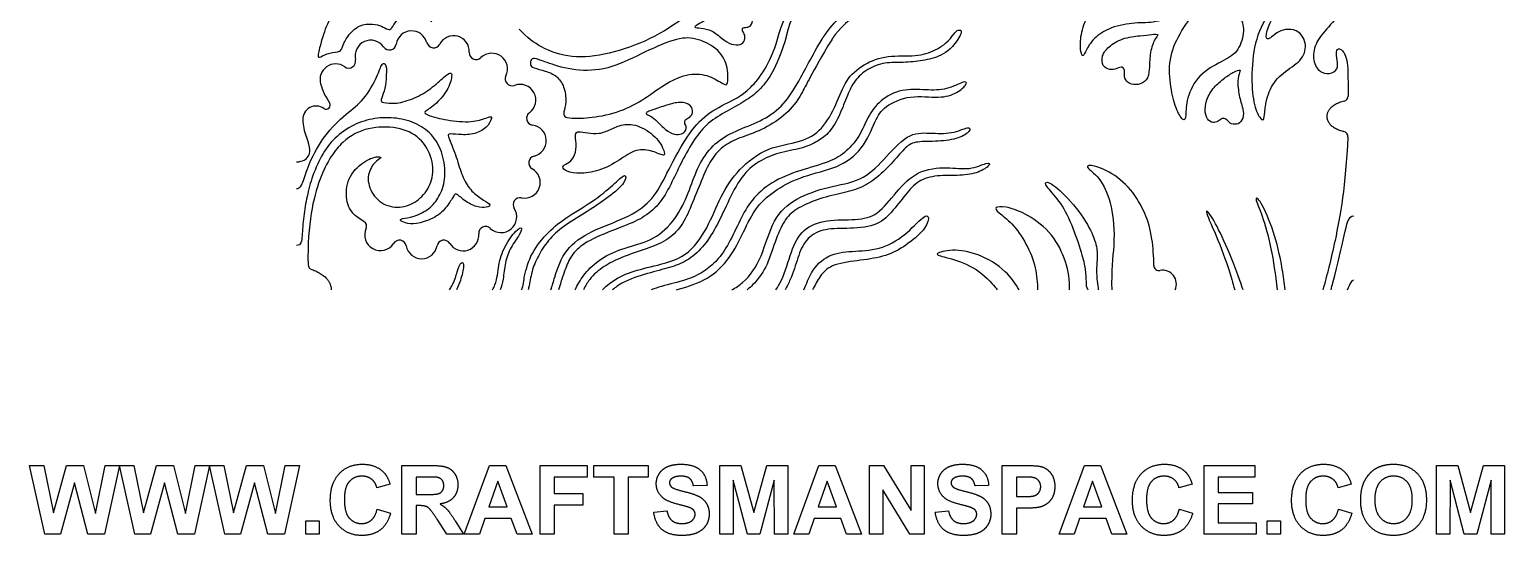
# Model space of a CAD drawing. Header units: millimetres. Extents: x 21 to 106, y -8 to 188.
# Drawn here: x 20.6 to 106, y -8.3 to 20.9 of the extents above; entities that cross this region are included whole.
import ezdxf

# ---------------------------------------------------------------- set-up
doc = ezdxf.new("R2010")
doc.units = ezdxf.units.MM
doc.header["$MEASUREMENT"] = 0
doc.layers.add('Layer 03', color=5, linetype='Continuous')

msp = doc.modelspace()

# ---------------------------------------------------------------- linework, layer by layer
at = {"layer": 'Layer 03'}
for p, q in [((21.536, -8.27), (20.647, -4.295)), ((20.647, -4.295), (21.483, -4.295)), ((21.483, -4.295), (22.042, -7.026)), ((22.042, -7.026), (22.794, -4.295)), ((22.794, -4.295), (23.772, -4.295)), ((23.772, -4.295), (24.461, -7.071)), ((24.461, -7.071), (25.02, -4.295)), ((25.857, -4.295), (24.982, -8.27)), ((25.02, -4.295), (25.857, -4.295)), ((26.746, -8.27), (25.857, -4.295)), ((25.857, -4.295), (26.693, -4.295)), ((26.693, -4.295), (27.252, -7.026)), ((27.252, -7.026), (28.004, -4.295)), ((28.004, -4.295), (28.982, -4.295)), ((28.982, -4.295), (29.671, -7.071)), ((29.671, -7.071), (30.23, -4.295)), ((31.066, -4.295), (30.192, -8.27)), ((30.23, -4.295), (31.066, -4.295)), ((31.956, -8.27), (31.066, -4.295)), ((31.066, -4.295), (31.902, -4.295)), ((31.902, -4.295), (32.461, -7.026)), ((32.461, -7.026), (33.214, -4.295)), ((33.214, -4.295), (34.191, -4.295)), ((34.191, -4.295), (34.881, -7.071)), ((34.881, -7.071), (35.439, -4.295)), ((36.276, -4.295), (35.402, -8.27)), ((35.439, -4.295), (36.276, -4.295)), ((42.202, -8.27), (42.202, -4.295)), ((42.202, -4.295), (43.883, -4.295)), ((43.637, -4.962), (43.017, -4.962)), ((43.017, -4.962), (43.017, -5.974)), ((45.807, -8.27), (47.27, -4.295)), ((47.27, -4.295), (48.206, -4.295)), ((48.206, -4.295), (49.733, -8.27)), ((50.202, -8.27), (50.202, -4.295)), ((50.202, -4.295), (52.918, -4.295)), ((52.918, -4.962), (51.017, -4.962)), ((51.017, -4.962), (51.017, -5.924)), ((52.918, -4.295), (52.918, -4.962)), ((53.313, -4.962), (53.313, -4.295)), ((53.313, -4.295), (56.449, -4.295)), ((54.474, -4.962), (53.313, -4.962)), ((54.474, -8.27), (54.474, -4.962)), ((56.449, -4.962), (55.289, -4.962)), ((55.289, -4.962), (55.289, -8.27)), ((56.449, -4.295), (56.449, -4.962)), ((60.597, -8.27), (60.597, -4.295)), ((60.597, -4.295), (61.813, -4.295)), ((61.813, -4.295), (62.56, -7.007)), ((62.56, -7.007), (63.316, -4.295)), ((63.316, -4.295), (64.523, -4.295)), ((64.523, -4.295), (64.523, -8.27)), ((64.869, -8.27), (66.332, -4.295)), ((66.332, -4.295), (67.267, -4.295)), ((67.267, -4.295), (68.795, -8.27)), ((69.264, -8.27), (69.264, -4.295)), ((69.264, -4.295), (70.064, -4.295)), ((70.064, -4.295), (71.659, -6.897)), ((71.659, -6.897), (71.659, -4.295)), ((71.659, -4.295), (72.424, -4.295)), ((72.424, -4.295), (72.424, -8.27)), ((76.943, -8.27), (76.943, -4.295)), ((76.943, -4.295), (78.228, -4.295)), ((77.758, -4.962), (77.758, -6.097)), ((78.143, -4.962), (77.758, -4.962)), ((80.227, -8.27), (81.69, -4.295)), ((81.69, -4.295), (82.625, -4.295)), ((82.625, -4.295), (84.153, -8.27)), ((88.622, -8.27), (88.622, -4.295)), ((88.622, -4.295), (91.56, -4.295)), ((91.56, -4.962), (89.437, -4.962)), ((89.437, -4.962), (89.437, -5.85)), ((91.56, -4.295), (91.56, -4.962)), ((102.079, -8.27), (102.079, -4.295)), ((102.079, -4.295), (103.295, -4.295)), ((103.295, -4.295), (104.042, -7.007)), ((104.042, -7.007), (104.798, -4.295)), ((104.798, -4.295), (106.005, -4.295)), ((106.005, -4.295), (106.005, -8.27)), ((23.252, -5.298), (22.432, -8.27)), ((24.015, -8.27), (23.252, -5.298)), ((28.461, -5.298), (27.642, -8.27)), ((29.225, -8.27), (28.461, -5.298)), ((33.671, -5.298), (32.852, -8.27)), ((34.435, -8.27), (33.671, -5.298)), ((41.511, -5.381), (40.745, -5.579)), ((43.017, -5.974), (43.605, -5.974)), ((47.745, -5.208), (47.229, -6.69)), ((48.285, -6.69), (47.745, -5.208)), ((51.017, -5.924), (52.671, -5.924)), ((52.671, -5.924), (52.671, -6.591)), ((59.857, -5.455), (59.066, -5.48)), ((61.375, -5.141), (61.363, -8.27)), ((62.195, -8.27), (61.375, -5.141)), ((63.745, -5.141), (62.914, -8.27)), ((63.758, -8.27), (63.745, -5.141)), ((66.807, -5.208), (66.291, -6.69)), ((67.347, -6.69), (66.807, -5.208)), ((71.6, -8.27), (70.029, -5.707)), ((70.029, -5.707), (70.029, -8.27)), ((76.153, -5.455), (75.363, -5.48)), ((82.165, -5.208), (81.649, -6.69)), ((82.705, -6.69), (82.165, -5.208)), ((87.931, -5.381), (87.165, -5.579)), ((89.437, -5.85), (91.412, -5.85)), ((91.412, -5.85), (91.412, -6.517)), ((97.14, -5.381), (96.375, -5.579)), ((102.857, -5.141), (102.844, -8.27)), ((103.677, -8.27), (102.857, -5.141)), ((105.227, -5.141), (104.396, -8.27)), ((105.239, -8.27), (105.227, -5.141)), ((40.77, -6.813), (41.536, -7.06)), ((43.178, -6.616), (43.017, -6.616)), ((43.017, -6.616), (43.017, -8.27)), ((47.229, -6.69), (48.285, -6.69)), ((52.671, -6.591), (51.017, -6.591)), ((51.017, -6.591), (51.017, -8.27)), ((66.291, -6.69), (67.347, -6.69)), ((77.758, -6.097), (78.194, -6.097)), ((78.276, -6.764), (77.758, -6.764)), ((77.758, -6.764), (77.758, -8.27)), ((81.649, -6.69), (82.705, -6.69)), ((87.19, -6.813), (87.955, -7.06)), ((91.412, -6.517), (89.437, -6.517)), ((89.437, -6.517), (89.437, -7.603)), ((96.4, -6.813), (97.165, -7.06)), ((36.647, -8.27), (36.647, -7.505)), ((36.647, -7.505), (37.412, -7.505)), ((37.412, -7.505), (37.412, -8.27)), ((44.803, -8.27), (44.237, -7.407)), ((45.278, -7.496), (45.758, -8.27)), ((46.997, -7.357), (46.679, -8.27)), ((48.528, -7.357), (46.997, -7.357)), ((48.861, -8.27), (48.528, -7.357)), ((56.77, -6.986), (57.536, -6.912)), ((66.059, -7.357), (65.741, -8.27)), ((67.59, -7.357), (66.059, -7.357)), ((67.923, -8.27), (67.59, -7.357)), ((73.066, -6.986), (73.832, -6.912)), ((81.417, -7.357), (81.099, -8.27)), ((82.948, -7.357), (81.417, -7.357)), ((83.281, -8.27), (82.948, -7.357)), ((89.437, -7.603), (91.634, -7.603)), ((91.634, -7.603), (91.634, -8.27)), ((92.276, -8.27), (92.276, -7.505)), ((92.276, -7.505), (93.042, -7.505)), ((93.042, -7.505), (93.042, -8.27)), ((22.432, -8.27), (21.536, -8.27)), ((24.982, -8.27), (24.015, -8.27)), ((27.642, -8.27), (26.746, -8.27)), ((30.192, -8.27), (29.225, -8.27)), ((32.852, -8.27), (31.956, -8.27)), ((35.402, -8.27), (34.435, -8.27)), ((37.412, -8.27), (36.647, -8.27)), ((43.017, -8.27), (42.202, -8.27)), ((45.758, -8.27), (44.803, -8.27)), ((46.679, -8.27), (45.807, -8.27)), ((49.733, -8.27), (48.861, -8.27)), ((51.017, -8.27), (50.202, -8.27)), ((55.289, -8.27), (54.474, -8.27)), ((61.363, -8.27), (60.597, -8.27)), ((62.914, -8.27), (62.195, -8.27)), ((64.523, -8.27), (63.758, -8.27)), ((65.741, -8.27), (64.869, -8.27)), ((68.795, -8.27), (67.923, -8.27)), ((70.029, -8.27), (69.264, -8.27)), ((72.424, -8.27), (71.6, -8.27)), ((77.758, -8.27), (76.943, -8.27)), ((81.099, -8.27), (80.227, -8.27)), ((84.153, -8.27), (83.281, -8.27)), ((91.634, -8.27), (88.622, -8.27)), ((93.042, -8.27), (92.276, -8.27)), ((102.844, -8.27), (102.079, -8.27)), ((104.396, -8.27), (103.677, -8.27)), ((106.005, -8.27), (105.239, -8.27))]:
    msp.add_line(p, q, dxfattribs=at)
for centre, radius, start, end in [((42.761, 19.934), 0.909, 14.31756, 170.86052), ((45.189, 19.652), 0.909, 357.04562, 152.45368), ((40.394, 19.395), 0.909, 34.77869, 193.20657), ((41.468, 20.142), 0.4, 214.77869, 350.86052), ((44.029, 20.258), 0.4, 194.31756, 332.45368), ((38.367, 18.026), 0.909, 54.91169, 195.74143), ((39.12, 19.096), 0.4, 234.91167, 13.20657), ((46.496, 19.585), 0.4, 177.04562, 313.81681), ((47.402, 18.641), 0.909, 333.97304, 133.8168), ((48.578, 18.066), 0.4, 153.97304, 290.6275), ((41.008, 18.77), 3.652, 195.74143, 214.7515), ((49.039, 16.842), 0.909, 306.42916, 110.6275), ((37.235, 15.726), 0.772, 55.05317, 181.79728), ((37.813, 16.553), 0.237, 235.05316, 34.7515), ((96.652, 17.067), 0.3, 283.20627, 0.01366), ((39.282, 15.791), 2.82, 181.7973, 201.96056), ((49.816, 15.789), 0.4, 126.42917, 262.4121), ((49.643, 14.492), 0.909, 283.15378, 82.41209), ((96.646, 14.728), 0.3, 357.18683, 76.65841), ((49.296, 12.078), 0.909, 258.41545, 60.47447), ((49.941, 13.217), 0.4, 103.15378, 240.47448), ((49.033, 10.796), 0.4, 78.41546, 212.80372), ((47.933, 10.087), 0.909, 227.16368, 32.80372), ((39.854, 9.552), 0.3, 335.16346, 60.24535), ((40.951, 9.045), 0.909, 155.16346, 327.28448), ((47.044, 9.128), 0.4, 47.16367, 184.43562), ((42.052, 8.337), 0.4, 10.38925, 147.28448), ((44.626, 8.337), 0.4, 31.78715, 169.60532), ((45.739, 9.027), 0.909, 211.78717, 4.43562), ((43.339, 8.573), 0.909, 190.38926, 349.60532), ((37.068, 7.325), 0.3, 181.2127, 252.49158), ((86.012, 7.277), 0.3, 179.95771, 280.78295), ((86.218, 6.199), 0.798, 335.42295, 100.78295)]:
    msp.add_arc(centre, radius, start, end, dxfattribs=at)
for points, knots in [([(36.097, 38.573), (36.363, 38.573), (36.621, 37.612), (37.123, 34.001), (37.229, 31.252), (37.18, 30.586), (37.295, 30.586), (37.714, 31.03), (38.882, 31.598), (39.934, 31.524), (40.839, 30.882), (41.25, 30.159), (41.291, 29.6), (40.995, 29.756), (40.469, 30.446), (39.663, 30.718), (38.874, 30.463), (37.895, 29.526), (37.369, 28.304), (37.048, 26.816), (37.238, 26.693), (37.78, 27.137), (39.186, 27.72), (40.502, 27.745), (41.546, 27.268), (42.196, 26.471), (42.08, 26.281), (41.217, 26.569), (40, 26.676), (38.627, 25.96), (37.846, 24.661), (37.714, 23.781), (37.936, 23.716), (38.783, 24.234), (40.148, 24.143), (41.101, 23.435), (41.444, 22.831), (41.288, 22.79), (40.52, 23.149), (39.491, 23.01), (38.666, 22.422), (37.889, 21.423), (37.505, 20.147), (37.292, 19.305), (37.423, 19.297), (38.02, 19.607), (38.674, 19.616), (38.747, 19.926), (39.017, 20.531), (39.704, 21.234), (40.571, 21.255), (41.029, 21.142), (41.405, 20.88), (41.607, 20.945), (41.842, 21.452), (42.399, 21.859), (43.224, 21.886), (43.924, 21.396)], [0, 0, 0, 0, 0.955098, 1.910196, 2.865294, 3.820392, 4.77549, 5.730588, 6.685686, 7.640784, 8.595882, 9.55098, 10.506078, 11.461176, 12.416274, 13.371372, 14.32647, 15.281567, 16.236665, 17.191763, 18.146861, 19.101959, 20.057057, 21.012155, 21.967253, 22.922351, 23.877449, 24.832547, 25.787645, 26.742743, 27.697841, 28.652939, 29.608037, 30.563135, 31.518233, 32.473331, 33.428429, 34.383527, 35.338625, 36.293723, 37.248821, 38.203919, 39.159017, 40.114115, 41.069213, 42.024311, 42.979409, 43.934507, 44.889604, 45.844702, 46.7998, 47.754898, 48.709996, 49.665094, 50.620192, 51.57529, 52.530388, 52.530388, 52.530388, 52.530388]), ([(51.153, 23.458), (52.849, 22.895), (55.01, 22.773), (57.168, 23.448), (59.424, 24.713), (61.766, 24.969), (63.305, 23.67), (63.561, 22.217), (63.578, 21.772), (63.134, 22.302), (61.766, 23.191), (60.364, 22.952), (58.758, 21.721), (56.587, 20.302), (54.142, 19.448), (51.989, 19.225), (50.294, 19.812), (49.449, 20.444), (48.982, 20.948)], [35.826766, 35.826766, 35.826766, 35.826766, 37.765256, 39.786635, 41.808014, 43.829394, 45.850773, 47.872152, 49.893532, 51.914911, 53.93629, 55.957669, 57.979049, 60.000428, 62.021807, 64.043187, 66.064566, 67.801298, 67.801298, 67.801298, 67.801298]), ([(97.289, 22.748), (96.898, 22.748), (96.564, 21.833), (95.545, 20.814), (94.973, 19.996), (94.885, 18.989), (95.422, 18.349), (96.048, 18.349), (96.426, 18.727), (96.269, 19.311), (96.269, 19.776), (96.492, 19.88), (96.942, 19.344), (96.952, 18.261), (96.952, 17.067)], [-11.357472, -11.357472, -11.357472, -11.357472, -10.411016, -9.46456, -8.518104, -7.571648, -6.625192, -5.678736, -4.73228, -3.785824, -2.839368, -1.892912, -0.946456, -0.059593, -0.059593, -0.059593, -0.059593]), ([(53.803, 5.867), (53.898, 5.965), (54.335, 6.364), (55.268, 6.893), (56.698, 7.217), (58.721, 7.725), (59.919, 9.435), (60.614, 11.282), (61.647, 12.871), (63.359, 14.166), (65.331, 14.373), (66.534, 15.094), (67.374, 16.602), (67.844, 18.025), (68.889, 18.941), (70.275, 19.47), (71.997, 19.325), (73.089, 19.709), (73.707, 20.102), (74.07, 20.577)], [613.341161, 613.341161, 613.341161, 613.341161, 613.751655, 615.129566, 616.507477, 617.885388, 619.263299, 620.64121, 622.019122, 623.397033, 624.774944, 626.152855, 627.530766, 628.908677, 630.286589, 631.6645, 633.042411, 634.420322, 635.798233, 635.798233, 635.798233, 635.798233]), ([(74.471, 20.517), (74.092, 19.885), (73.384, 19.342), (72.348, 19.114), (71.195, 18.996), (70.153, 19.046), (69.107, 18.662), (68.376, 17.97), (67.985, 17.17), (67.548, 15.961), (66.956, 14.947), (66.276, 14.445), (65.375, 14.029), (63.995, 13.818), (62.836, 13.336), (61.833, 12.487), (61.021, 10.861), (60.399, 9.472), (59.609, 8.283), (58.699, 7.499), (57.724, 7.154), (56.459, 6.839), (55.139, 6.424), (54.56, 6.014), (54.389, 5.867)], [0, 0, 0, 0, 1.216843, 2.433687, 3.65053, 4.867374, 6.084217, 7.301061, 8.517904, 9.734748, 10.951591, 12.168435, 13.385278, 14.602122, 15.818965, 17.035809, 18.252652, 19.469496, 20.686339, 21.903183, 23.120026, 24.33687, 25.553713, 26.156008, 26.156008, 26.156008, 26.156008]), ([(50.823, 5.867), (50.898, 6.111), (51.133, 6.92), (51.596, 8.244), (53.11, 9.296), (55.236, 10.012), (56.638, 10.949), (57.375, 12.25), (58.413, 14.371), (59.545, 15.863), (60.842, 16.62), (62.318, 17.255), (63.52, 18.948), (63.935, 20.36)], [490.557828, 490.557828, 490.557828, 490.557828, 491.164445, 492.55343, 493.942415, 495.3314, 496.720385, 498.10937, 499.498355, 500.88734, 502.276326, 503.665311, 505.054296, 505.054296, 505.054296, 505.054296]), ([(64.373, 20.276), (64.006, 19.159), (63.578, 18.263), (62.882, 17.376), (62.095, 16.793), (61.024, 16.214), (59.89, 15.54), (59.115, 14.621), (58.393, 13.292), (57.842, 12.12), (57.202, 10.891), (56.257, 10.063), (55.131, 9.569), (53.067, 8.81), (52.163, 8.105), (51.761, 7.399), (51.481, 6.597), (51.31, 6.028), (51.261, 5.867)], [533.832807, 533.832807, 533.832807, 533.832807, 535.210718, 536.588629, 537.966541, 539.344452, 540.722363, 542.100274, 543.478185, 544.856096, 546.234008, 547.611919, 548.98983, 550.367741, 551.745652, 553.123563, 554.501475, 555.029227, 555.029227, 555.029227, 555.029227]), ([(52.222, 5.867), (52.292, 6.009), (52.537, 6.465), (52.996, 7.113), (54.179, 8.019), (55.662, 8.425), (57.156, 8.941), (58.314, 10.325), (58.92, 11.863), (59.432, 13.27), (60.267, 14.363), (61.491, 15.09), (62.965, 15.589), (64.197, 16.422), (65.077, 17.69), (65.768, 19.114), (66.491, 20.33)], [67.030282, 67.030282, 67.030282, 67.030282, 67.579794, 68.892489, 70.205185, 71.517881, 72.830576, 74.143272, 75.455967, 76.768663, 78.081358, 79.394054, 80.70675, 82.019445, 83.332141, 84.644836, 84.644836, 84.644836, 84.644836]), ([(67.071, 20.334), (65.863, 18.318), (65.329, 17.094), (64.501, 16.028), (63.182, 15.158), (61.839, 14.69), (60.879, 14.294), (60.04, 13.407), (59.54, 12.212), (58.923, 10.68), (58.423, 9.532), (57.499, 8.656), (56.399, 8.265), (54.88, 7.751), (53.867, 7.24), (53.131, 6.636), (52.816, 6.098), (52.708, 5.867)], [17.697362, 17.697362, 17.697362, 17.697362, 19.010058, 20.322753, 21.635449, 22.948144, 24.26084, 25.573536, 26.886231, 28.198927, 29.511622, 30.824318, 32.137013, 33.449709, 34.762405, 36.0751, 36.838668, 36.838668, 36.838668, 36.838668]), ([(58.081, 5.867), (58.119, 5.878), (58.714, 6.04), (59.937, 6.425), (61.222, 7.694), (61.955, 9.207), (62.715, 10.743), (63.854, 11.691), (65.357, 12.469), (67.479, 12.909), (68.891, 13.947), (69.621, 15.738), (70.056, 16.474), (71.602, 17.178), (73.356, 16.916), (74.35, 17.233), (74.985, 17.827), (74.75, 17.979), (73.756, 17.413), (72.527, 17.413), (71.133, 17.523), (69.821, 16.847), (69.145, 15.866), (68.717, 14.776), (67.943, 13.837), (67.002, 13.262), (65.218, 12.787), (63.529, 12.119), (62.391, 11.061), (61.776, 9.946), (61.126, 8.5), (60.437, 7.53), (59.707, 6.905), (58.675, 6.413), (57.493, 6.152), (56.822, 5.938), (56.632, 5.867)], [19.804096, 19.804096, 19.804096, 19.804096, 19.889852, 21.132968, 22.376084, 23.619199, 24.862315, 26.105431, 27.348547, 28.591662, 29.834778, 31.077894, 32.32101, 33.564126, 34.807241, 36.050357, 37.293473, 38.536589, 39.779704, 41.02282, 42.265936, 43.509052, 44.752167, 45.995283, 47.238399, 48.481515, 49.72463, 50.967746, 52.210862, 53.453978, 54.697093, 55.940209, 57.183325, 58.426441, 59.669556, 60.177729, 60.177729, 60.177729, 60.177729]), ([(40.003, 9.813), (39.736, 9.966), (39.25, 10.298), (38.905, 11.167), (39.073, 12.498), (40.122, 13.412), (40.87, 13.609), (41.067, 13.495), (40.61, 13.308), (40.112, 12.435), (40.444, 11.344), (41.337, 10.607), (42.495, 10.637), (43.411, 11.199), (44.004, 12.198), (44.031, 13.408), (43.308, 14.731), (41.972, 15.317), (40.227, 15.303), (38.755, 14.581), (37.419, 12.705), (36.718, 9.7), (36.768, 7.319)], [-28.301954, -28.301954, -28.301954, -28.301954, -27.220062, -25.787427, -24.354792, -22.922157, -21.489522, -20.056887, -18.624253, -17.191618, -15.758983, -14.326348, -12.893713, -11.461078, -10.028444, -8.595809, -7.163174, -5.730539, -4.297904, -2.865269, -1.432635, -0.043108, -0.043108, -0.043108, -0.043108]), ([(61.282, 5.867), (61.513, 5.987), (62.213, 6.45), (63.059, 7.717), (63.629, 10.014), (64.962, 11.196), (66.879, 11.851), (68.818, 12.138), (70.052, 13.327), (71.473, 14.964), (72.708, 14.941), (74.063, 14.864), (75.073, 15.369), (75.118, 15.038), (74.478, 14.624), (73.246, 14.421), (71.919, 14.475), (71.376, 14.175), (70.647, 13.287), (69.699, 12.319), (68.723, 11.716), (67.638, 11.454), (66.185, 11.112), (64.958, 10.531), (64.307, 9.931), (63.788, 8.686), (63.296, 7.091), (62.692, 6.323), (62.293, 5.957), (62.184, 5.867)], [74.926789, 74.926789, 74.926789, 74.926789, 75.444296, 76.661139, 77.877983, 79.094826, 80.31167, 81.528513, 82.745357, 83.9622, 85.179044, 86.395887, 87.612731, 88.829574, 90.046418, 91.263261, 92.480105, 93.696948, 94.913792, 96.130635, 97.347479, 98.564322, 99.781165, 100.998009, 102.214852, 103.431696, 104.648539, 105.865383, 106.28977, 106.28977, 106.28977, 106.28977]), ([(96.946, 14.713), (96.807, 11.885), (96.248, 8.717), (95.725, 6.694), (95.497, 5.867)], [3.122028, 3.122028, 3.122028, 3.122028, 5.316207, 7.085671, 7.085671, 7.085671, 7.085671]), ([(63.844, 5.867), (63.954, 6.036), (64.357, 6.751), (64.697, 8.122), (65.369, 9.436), (66.734, 9.951), (68.537, 9.885), (69.72, 10.136), (70.803, 11.531), (71.989, 12.806), (73.81, 12.992), (75.042, 12.77), (76.166, 13.282), (76.281, 13.102), (75.613, 12.632), (74.532, 12.452), (73.13, 12.508), (72.064, 12.217), (71.356, 11.401), (70.539, 10.323), (69.657, 9.507), (67.887, 9.396), (66.512, 9.417), (65.532, 8.808), (65.101, 7.752), (64.808, 6.707), (64.483, 6.061), (64.373, 5.867)], [24.344076, 24.344076, 24.344076, 24.344076, 24.794471, 26.171942, 27.549412, 28.926883, 30.304353, 31.681824, 33.059295, 34.436765, 35.814236, 37.191706, 38.569177, 39.946648, 41.324118, 42.701589, 44.079059, 45.45653, 46.834001, 48.211471, 49.588942, 50.966412, 52.343883, 53.721354, 55.098824, 56.476295, 57.089906, 57.089906, 57.089906, 57.089906]), ([(85.712, 7.278), (85.713, 7.785), (85.609, 9.062), (85.256, 10.268), (84.451, 11.705), (83.104, 12.799), (81.92, 13.135), (81.746, 12.948), (82.68, 12.325), (83.303, 10.755), (83.497, 8.851), (83.239, 6.95), (83.276, 5.867)], [103.123172, 103.123172, 103.123172, 103.123172, 104.445717, 106.196273, 107.946829, 109.697385, 111.447942, 113.198498, 114.949054, 116.69961, 118.450166, 119.721095, 119.721095, 119.721095, 119.721095]), ([(49.136, 5.867), (49.216, 6.126), (49.289, 6.767), (49.652, 7.987), (50.654, 9.258), (51.773, 10.102), (53.431, 11.08), (54.63, 12.104), (55.163, 12.661), (55.2, 12.113), (54.193, 11.234), (52.926, 10.391), (51.647, 9.629), (50.726, 8.848), (50.117, 7.921), (49.728, 7.056), (49.596, 6.302), (49.525, 5.943), (49.508, 5.867)], [434.643639, 434.643639, 434.643639, 434.643639, 435.605042, 436.994027, 438.383012, 439.771997, 441.160982, 442.549967, 443.938952, 445.327937, 446.716922, 448.105907, 449.494892, 450.883878, 452.272863, 453.661848, 455.050833, 455.433907, 455.433907, 455.433907, 455.433907]), ([(81.919, 5.867), (81.912, 5.874), (81.803, 5.992), (81.82, 6.266), (81.772, 7.047), (81.652, 7.592), (81.522, 8.032), (81.391, 8.472), (80.991, 9.69), (80.234, 11.095), (79.406, 11.9), (79.418, 12.2), (80.138, 11.828), (81.652, 10.146), (82.324, 8.777), (82.481, 7.936), (82.384, 7.323), (82.406, 6.432), (82.482, 5.998), (82.498, 5.867)], [14.877868, 14.877868, 14.877868, 14.877868, 14.949975, 16.099973, 17.249971, 18.399969, 18.399969, 18.399969, 19.549967, 20.699965, 21.849963, 22.999961, 24.149959, 25.299957, 26.449955, 27.599953, 28.749951, 29.899949, 30.682928, 30.682928, 30.682928, 30.682928]), ([(93.319, 5.867), (93.266, 6.271), (93.072, 7.599), (92.673, 9.277), (91.855, 11.142), (91.483, 11.287), (91.975, 10.256), (92.489, 8.459), (92.751, 6.751), (92.855, 5.867)], [20.17493, 20.17493, 20.17493, 20.17493, 21.145012, 23.40627, 25.667528, 27.928785, 30.190043, 32.451301, 34.470154, 34.470154, 34.470154, 34.470154]), ([(80.828, 5.867), (80.831, 5.937), (80.85, 6.544), (80.608, 7.693), (79.759, 9.289), (78.18, 10.372), (77.082, 10.703), (76.458, 10.665), (76.657, 10.372), (77.489, 9.785), (78.369, 8.536), (78.893, 7.229), (78.977, 6.265), (78.989, 5.867)], [162.781526, 162.781526, 162.781526, 162.781526, 162.956751, 164.313948, 165.671145, 167.028342, 168.385539, 169.742737, 171.099934, 172.457131, 173.814328, 175.171525, 176.346279, 176.346279, 176.346279, 176.346279]), ([(90.872, 5.867), (90.814, 6.05), (90.462, 7.108), (89.72, 8.865), (88.997, 10.266), (88.561, 10.656), (89.435, 8.794), (90.022, 7.179), (90.336, 6.071), (90.392, 5.867)], [54.60378, 54.60378, 54.60378, 54.60378, 55.063879, 57.325137, 59.586395, 61.847653, 64.108911, 66.370169, 66.86606, 66.86606, 66.86606, 66.86606]), ([(47.445, 5.867), (47.495, 5.961), (47.724, 6.448), (47.755, 7.271), (48.108, 8.394), (48.846, 9.392), (49.189, 9.527), (49.064, 9.111), (48.482, 8.332), (48.139, 7.449), (48.093, 6.565), (47.956, 6.057), (47.882, 5.867)], [368.601793, 368.601793, 368.601793, 368.601793, 368.933758, 370.322743, 371.711728, 373.100713, 374.489698, 375.878683, 377.267668, 378.656653, 380.045638, 380.987707, 380.987707, 380.987707, 380.987707]), ([(65.465, 5.867), (65.611, 6.224), (65.929, 7.071), (66.84, 7.937), (68.204, 8.118), (69.838, 8.14), (71.332, 8.983), (72.456, 10.247), (72.759, 10.136), (72.502, 9.352), (71.354, 8.401), (70.228, 7.787), (68.78, 7.573), (67.108, 7.375), (66.467, 6.819), (66.103, 6.158), (65.967, 5.867)], [156.168775, 156.168775, 156.168775, 156.168775, 156.972809, 158.189653, 159.406496, 160.62334, 161.840183, 163.057027, 164.27387, 165.490714, 166.707557, 167.9244, 169.141244, 170.358087, 171.574931, 172.362876, 172.362876, 172.362876, 172.362876]), ([(95.966, 5.867), (96.003, 6.007), (96.357, 7.352), (96.797, 9.214), (96.96, 10.149), (97.289, 10.149)], [439.737134, 439.737134, 439.737134, 439.737134, 440.100357, 443.307704, 446.515051, 446.515051, 446.515051, 446.515051]), ([(77.91, 5.867), (77.731, 6.178), (77.14, 7.073), (75.505, 8.014), (73.991, 8.242), (72.91, 7.93), (73.547, 7.785), (75.12, 7.341), (76.087, 6.555), (76.558, 5.986), (76.651, 5.867)], [0.254074, 0.254074, 0.254074, 0.254074, 1.250381, 2.500761, 3.751142, 5.001523, 6.251903, 7.502284, 8.752664, 9.071795, 9.071795, 9.071795, 9.071795]), ([(44.946, 5.867), (44.998, 5.946), (45.235, 6.333), (45.392, 6.944), (45.64, 7.55), (45.838, 7.352), (45.63, 6.489), (45.439, 6.036), (45.351, 5.867)], [319.980093, 319.980093, 319.980093, 319.980093, 320.31928, 321.708265, 323.09725, 324.486235, 325.87522, 326.777119, 326.777119, 326.777119, 326.777119])]:
    msp.add_open_spline(points, degree=3, knots=knots, dxfattribs=at)
for points, degree in [([(84.759, 24.348), (84.377, 24.205), (83.616, 23.847), (82.505, 22.81), (81.864, 21.796), (81.446, 20.59), (81.454, 19.701), (81.589, 19.331), (81.71, 19.55), (82.102, 20.319), (83.014, 21.013), (84.5, 21.344), (85.67, 21.276), (86.911, 21.685), (87.358, 22.511), (87.184, 23.428), (86.701, 23.876), (85.81, 23.891), (85.535, 23.982), (85.77, 24.27), (86.954, 24.564), (88.976, 24.664), (90.862, 24.848), (92.911, 25.502), (94.805, 26.772), (96.102, 28.221), (96.36, 29.446), (96.352, 29.695), (96.145, 29.703), (96.037, 29.48), (95.801, 28.586), (95.128, 27.608), (94.072, 26.785), (92.948, 26.04), (91.714, 25.497), (90.154, 25.162), (88.649, 25.044), (87.099, 24.955), (85.907, 24.703), (85.141, 24.49), (84.759, 24.348)], 3), ([(87.992, 21.795), (87.727, 21.461), (87.048, 20.51), (86.524, 19.009), (86.702, 17.362), (87.027, 16.187), (87.468, 15.557), (87.573, 15.861), (87.573, 16.911), (88.255, 18.338), (89.693, 19.104), (90.572, 19.563), (90.982, 20.718), (90.792, 21.718), (90.145, 22.093), (89.474, 22.105), (89.151, 21.793), (88.926, 21.822), (89.08, 22.457), (90.789, 23.594), (92.725, 24.202), (94.845, 25.445), (96.341, 27.203), (96.952, 28.478), (97.136, 29.477), (97.005, 29.602), (96.832, 29.518), (96.689, 28.714), (96.361, 27.879), (95.819, 27.074), (95.098, 26.268), (94.296, 25.5), (93.208, 24.873), (92.228, 24.357), (90.88, 23.892), (89.482, 23.165), (88.64, 22.511), (88.257, 22.128), (87.992, 21.795)], 3), ([(64.047, 20.762), (64.612, 22.425), (65.583, 23.726), (67.656, 24.579), (69.436, 24.56), (70.846, 25.553), (71.942, 27.036), (73.425, 27.874), (74.497, 27.656), (74.495, 27.526), (73.921, 27.51), (73.084, 27.363), (72.319, 26.889), (71.647, 26.056), (70.898, 25.226), (70.176, 24.674), (69.122, 24.311), (67.926, 24.22), (66.766, 23.936), (65.819, 23.303), (65.263, 22.578), (64.719, 21.601), (64.457, 20.61)], 3), ([(97.289, 27.776), (97.095, 27.776), (96.792, 27.165), (96.274, 25.958), (95.287, 24.805), (93.701, 23.406), (92.282, 21.897), (91.494, 20.213), (91.336, 18.063), (91.495, 16.449), (91.915, 15.653), (92.117, 15.704), (92.103, 16.239), (92.371, 17.526), (93.149, 18.452), (94.305, 19.082), (94.608, 20.062), (94.149, 20.862), (93.446, 20.972), (92.928, 20.833), (92.491, 20.455), (92.278, 20.322), (92.165, 20.514), (92.406, 21.381), (93.262, 22.493), (94.279, 23.497), (95.52, 24.561), (96.307, 25.525), (96.75, 26.279), (97.051, 27.03), (97.183, 27.407), (97.289, 27.407)], 3), ([(66.698, 20.64), (67.507, 21.736), (68.372, 22.155), (69.869, 22.225), (71.281, 22.857), (72.143, 23.708), (72.922, 24.303), (73.732, 24.283), (73.681, 24.151), (72.902, 23.915), (72.153, 23.36), (71.537, 22.622), (70.594, 22.171), (69.394, 21.894), (68.317, 21.658), (67.76, 21.227), (67.27, 20.626)], 3), ([(59.79, 21.492), (59.982, 21.618), (60.606, 22.036), (61.321, 22.211), (62.088, 22.112), (62.542, 21.652), (62.455, 21.187), (62.251, 21.042), (61.891, 21.054), (61.885, 20.833), (62.071, 20.629), (62.042, 20.181), (61.693, 19.989), (61.129, 20.088), (60.635, 20.472), (60.146, 20.885), (59.478, 21.013), (58.995, 21.042), (59.454, 21.28), (59.598, 21.366), (59.79, 21.492)], 3), ([(63.935, 20.36), (63.954, 20.424), (63.972, 20.489), (64.004, 20.636), (64.026, 20.699), (64.047, 20.762)], 5), ([(64.457, 20.61), (64.442, 20.556), (64.429, 20.503), (64.407, 20.381), (64.39, 20.328), (64.373, 20.276)], 5), ([(66.491, 20.33), (66.522, 20.381), (66.552, 20.432), (66.627, 20.544), (66.662, 20.592), (66.698, 20.64)], 5), ([(67.27, 20.626), (67.234, 20.582), (67.198, 20.538), (67.13, 20.432), (67.1, 20.383), (67.071, 20.334)], 5), ([(74.07, 20.577), (74.074, 20.582), (74.078, 20.588), (74.087, 20.599), (74.091, 20.604), (74.095, 20.61)], 5), ([(74.095, 20.61), (74.256, 20.815), (74.393, 20.906), (74.545, 20.886), (74.577, 20.808), (74.561, 20.707), (74.526, 20.615), (74.489, 20.548)], 3), ([(74.489, 20.548), (74.486, 20.543), (74.483, 20.538), (74.477, 20.527), (74.474, 20.522), (74.471, 20.517)], 5), ([(84.904, 20.562), (84.614, 20.529), (83.868, 20.441), (83.04, 19.919), (82.684, 19.414), (82.717, 18.776), (83.156, 18.569), (83.578, 18.652), (83.935, 18.834), (84.051, 18.494), (83.976, 18.096), (84.291, 17.765), (84.788, 17.691), (85.343, 17.947), (85.475, 18.585), (85.459, 19.488), (85.724, 20.375), (86.072, 20.673), (85.608, 20.64), (85.194, 20.596), (84.904, 20.562)], 3), ([(50.735, 18.963), (51.119, 18.833), (52.212, 18.491), (54.103, 18.574), (56.021, 19.505), (58.039, 20.45), (59.181, 20.478), (60.472, 19.867), (61.084, 18.88), (61.07, 17.643), (60.875, 17.712), (60.028, 18.282), (58.843, 18.435), (57.511, 17.865), (56.288, 16.92), (54.87, 16.141), (53.127, 15.791), (51.915, 15.782), (51.571, 15.875), (51.533, 16.099), (51.738, 16.676), (51.608, 17.655), (51.177, 18.25), (50.496, 18.548), (49.76, 18.697), (49.602, 18.865), (49.658, 19.256), (49.909, 19.265), (50.351, 19.092), (50.735, 18.963)], 3), ([(36.097, 11.727), (36.31, 11.727), (36.498, 12.119), (36.803, 13.176), (37.664, 14.789), (39.003, 16.106), (40.016, 16.795), (40.833, 18.3), (41.032, 19.027), (41.334, 18.971), (41.289, 18.042), (41.2, 17.335), (40.936, 16.806), (41.037, 16.696), (41.857, 16.602), (42.904, 16.911), (43.906, 17.493), (44.678, 18.223), (45.007, 18.473), (45.138, 18.302), (44.888, 17.414), (44.073, 16.481), (43.403, 16.146), (43.613, 15.988), (44.555, 15.704), (46.147, 15.511), (47.078, 15.798), (47.365, 15.915), (47.424, 15.811), (47.156, 15.237), (46.309, 14.807), (45.423, 14.853), (44.837, 14.912), (44.87, 14.742), (45.384, 13.512), (45.658, 12.443), (46.156, 11.595), (46.785, 11.134), (47.373, 10.803), (47.218, 10.648), (46.736, 10.587), (45.978, 10.874), (45.338, 11.459), (45.252, 11.411), (44.889, 10.777), (44.295, 10.094), (43.172, 9.683), (42.515, 9.67), (42.055, 9.873), (42.129, 9.996), (42.871, 10.069), (43.823, 10.53), (44.369, 11.236), (44.755, 12.198), (44.635, 13.601), (44.131, 14.671), (43.257, 15.442), (42.054, 15.827), (40.777, 15.844), (39.548, 15.535), (38.383, 14.773), (37.603, 13.819), (37, 12.436), (36.693, 11.27), (36.5, 10.118), (36.41, 8.913), (36.384, 8.433), (36.097, 8.433)], 3), ([(89.794, 18.102), (89.594, 17.952), (89.167, 17.603), (88.721, 16.86), (88.635, 16.102), (88.862, 15.61), (89.214, 15.508), (89.511, 15.649), (89.698, 15.844), (89.995, 15.688), (90.081, 15.5), (90.504, 15.383), (90.855, 15.649), (90.941, 16.18), (90.683, 16.868), (90.535, 17.814), (90.644, 18.387), (90.772, 18.634), (90.367, 18.505), (89.994, 18.253), (89.794, 18.102)], 3), ([(56.777, 16.299), (56.961, 16.363), (57.512, 16.557), (58.332, 16.772), (58.966, 16.592), (59.059, 16.062), (58.861, 15.841), (58.605, 15.743), (58.529, 15.527), (58.669, 15.312), (58.646, 15.068), (58.407, 14.87), (57.989, 14.824), (57.454, 15.091), (56.942, 15.644), (56.587, 15.946), (56.256, 16.051), (56.407, 16.173), (56.593, 16.235), (56.777, 16.299)], 3), ([(52.275, 14.322), (52.283, 14.106), (52.242, 13.619), (51.886, 13.201), (51.468, 13.075), (51.531, 12.752), (52.252, 12.584), (53.443, 12.647), (54.676, 13.264), (55.637, 14.016), (56.641, 13.953), (57.351, 13.587), (57.456, 13.713), (57.058, 14.632), (55.93, 15.426), (54.948, 15.468), (54.258, 15.134), (53.61, 14.862), (52.931, 14.935), (52.377, 15.05), (52.189, 14.914), (52.266, 14.538), (52.275, 14.322)], 3), ([(36.097, 13.269), (36.465, 13.28), (36.857, 13.537), (36.947, 14.042), (36.667, 14.736)], 3), ([(96.928, 5.867), (97.07, 6.223), (97.193, 6.442), (97.289, 6.442)], 3), ([(38.567, -4.771), (39.081, -4.221), (39.917, -4.221)], 2), ([(39.917, -4.221), (40.647, -4.221), (41.103, -4.651)], 2), ([(57.579, -4.36), (57.899, -4.221), (58.351, -4.221)], 2), ([(58.351, -4.221), (59.09, -4.221), (59.464, -4.557)], 2), ([(73.875, -4.36), (74.195, -4.221), (74.647, -4.221)], 2), ([(74.647, -4.221), (75.387, -4.221), (75.76, -4.557)], 2), ([(84.987, -4.771), (85.5, -4.221), (86.336, -4.221)], 2), ([(86.336, -4.221), (87.067, -4.221), (87.523, -4.651)], 2), ([(94.197, -4.771), (94.71, -4.221), (95.546, -4.221)], 2), ([(95.546, -4.221), (96.277, -4.221), (96.733, -4.651)], 2), ([(98.735, -4.379), (99.101, -4.221), (99.58, -4.221)], 2), ([(99.58, -4.221), (100.446, -4.221), (100.966, -4.767)], 2), ([(38.054, -6.318), (38.054, -5.322), (38.567, -4.771)], 2), ([(39.886, -4.912), (39.433, -4.912), (39.151, -5.23)], 2), ([(40.444, -5.091), (40.215, -4.912), (39.886, -4.912)], 2), ([(40.745, -5.579), (40.673, -5.27), (40.444, -5.091)], 2), ([(41.103, -4.651), (41.375, -4.905), (41.511, -5.381)], 2), ([(44.217, -4.975), (44.12, -4.962), (43.637, -4.962)], 2), ([(43.883, -4.295), (44.517, -4.295), (44.804, -4.402)], 2), ([(44.516, -5.132), (44.41, -5.008), (44.217, -4.975)], 2), ([(44.804, -4.402), (45.091, -4.509), (45.264, -4.784)], 2), ([(45.264, -4.784), (45.437, -5.058), (45.437, -5.411)], 2), ([(56.918, -5.34), (56.918, -5.033), (57.088, -4.766)], 2), ([(57.088, -4.766), (57.259, -4.5), (57.579, -4.36)], 2), ([(57.809, -5.054), (57.684, -5.146), (57.684, -5.299)], 2), ([(58.348, -4.912), (58.004, -4.912), (57.809, -5.054)], 2), ([(58.849, -5.045), (58.682, -4.912), (58.348, -4.912)], 2), ([(59.066, -5.48), (59.016, -5.177), (58.849, -5.045)], 2), ([(59.464, -4.557), (59.838, -4.894), (59.857, -5.455)], 2), ([(73.215, -5.34), (73.215, -5.033), (73.385, -4.766)], 2), ([(73.385, -4.766), (73.555, -4.5), (73.875, -4.36)], 2), ([(74.105, -5.054), (73.98, -5.146), (73.98, -5.299)], 2), ([(74.645, -4.912), (74.3, -4.912), (74.105, -5.054)], 2), ([(75.145, -5.045), (74.978, -4.912), (74.645, -4.912)], 2), ([(75.363, -5.48), (75.312, -5.177), (75.145, -5.045)], 2), ([(75.76, -4.557), (76.134, -4.894), (76.153, -5.455)], 2), ([(78.718, -4.989), (78.575, -4.962), (78.143, -4.962)], 2), ([(78.228, -4.295), (78.958, -4.295), (79.179, -4.354)], 2), ([(79.038, -5.166), (78.912, -5.024), (78.718, -4.989)], 2), ([(79.179, -4.354), (79.52, -4.444), (79.75, -4.743)], 2), ([(79.75, -4.743), (79.98, -5.041), (79.98, -5.514)], 2), ([(84.474, -6.318), (84.474, -5.322), (84.987, -4.771)], 2), ([(86.306, -4.912), (85.853, -4.912), (85.571, -5.23)], 2), ([(86.864, -5.091), (86.634, -4.912), (86.306, -4.912)], 2), ([(87.165, -5.579), (87.093, -5.27), (86.864, -5.091)], 2), ([(87.523, -4.651), (87.795, -4.905), (87.931, -5.381)], 2), ([(93.684, -6.318), (93.684, -5.322), (94.197, -4.771)], 2), ([(95.516, -4.912), (95.063, -4.912), (94.781, -5.23)], 2), ([(96.074, -5.091), (95.844, -4.912), (95.516, -4.912)], 2), ([(96.375, -5.579), (96.303, -5.27), (96.074, -5.091)], 2), ([(96.733, -4.651), (97.005, -4.905), (97.14, -5.381)], 2), ([(97.863, -5.284), (97.997, -4.98), (98.228, -4.738)], 2), ([(98.228, -4.738), (98.459, -4.495), (98.735, -4.379)], 2), ([(99.589, -4.912), (99.099, -4.912), (98.799, -5.253)], 2), ([(100.375, -5.249), (100.079, -4.912), (99.589, -4.912)], 2), ([(100.966, -4.767), (101.486, -5.314), (101.486, -6.288)], 2), ([(39.151, -5.23), (38.869, -5.547), (38.869, -6.258)], 2), ([(43.605, -5.974), (44.176, -5.974), (44.319, -5.925)], 2), ([(44.319, -5.925), (44.461, -5.876), (44.542, -5.756)], 2), ([(44.622, -5.457), (44.622, -5.255), (44.516, -5.132)], 2), ([(44.542, -5.756), (44.622, -5.636), (44.622, -5.457)], 2), ([(45.437, -5.411), (45.437, -5.86), (45.178, -6.152)], 2), ([(57.278, -6.146), (56.918, -5.815), (56.918, -5.34)], 2), ([(57.684, -5.299), (57.684, -5.438), (57.802, -5.538)], 2), ([(57.802, -5.538), (57.952, -5.664), (58.531, -5.802)], 2), ([(58.531, -5.802), (59.111, -5.94), (59.388, -6.087)], 2), ([(73.575, -6.146), (73.215, -5.815), (73.215, -5.34)], 2), ([(73.98, -5.299), (73.98, -5.438), (74.098, -5.538)], 2), ([(74.098, -5.538), (74.248, -5.664), (74.828, -5.802)], 2), ([(74.828, -5.802), (75.407, -5.94), (75.685, -6.087)], 2), ([(78.825, -6.034), (78.985, -5.972), (79.075, -5.838)], 2), ([(79.165, -5.527), (79.165, -5.308), (79.038, -5.166)], 2), ([(79.075, -5.838), (79.165, -5.704), (79.165, -5.527)], 2), ([(79.98, -5.514), (79.98, -5.88), (79.848, -6.129)], 2), ([(85.571, -5.23), (85.289, -5.547), (85.289, -6.258)], 2), ([(94.781, -5.23), (94.499, -5.547), (94.499, -6.258)], 2), ([(97.684, -6.307), (97.684, -5.698), (97.863, -5.284)], 2), ([(98.799, -5.253), (98.499, -5.593), (98.499, -6.28)], 2), ([(100.671, -6.269), (100.671, -5.585), (100.375, -5.249)], 2), ([(38.567, -7.802), (38.054, -7.259), (38.054, -6.318)], 2), ([(38.869, -6.258), (38.869, -7.012), (39.146, -7.333)], 2), ([(40.432, -7.45), (40.667, -7.248), (40.77, -6.813)], 2), ([(43.579, -6.66), (43.453, -6.616), (43.178, -6.616)], 2), ([(43.818, -6.825), (43.705, -6.705), (43.579, -6.66)], 2), ([(44.237, -7.407), (43.931, -6.945), (43.818, -6.825)], 2), ([(45.178, -6.152), (44.919, -6.444), (44.403, -6.52)], 2), ([(44.403, -6.52), (44.66, -6.671), (44.827, -6.853)], 2), ([(58.168, -6.541), (57.534, -6.382), (57.278, -6.146)], 2), ([(58.8, -6.715), (58.661, -6.666), (58.168, -6.541)], 2), ([(59.084, -6.883), (59.003, -6.786), (58.8, -6.715)], 2), ([(59.388, -6.087), (59.666, -6.235), (59.823, -6.49)], 2), ([(59.823, -6.49), (59.98, -6.745), (59.98, -7.12)], 2), ([(74.465, -6.541), (73.83, -6.382), (73.575, -6.146)], 2), ([(75.096, -6.715), (74.958, -6.666), (74.465, -6.541)], 2), ([(75.38, -6.883), (75.299, -6.786), (75.096, -6.715)], 2), ([(75.685, -6.087), (75.962, -6.235), (76.119, -6.49)], 2), ([(76.119, -6.49), (76.276, -6.745), (76.276, -7.12)], 2), ([(78.194, -6.097), (78.666, -6.097), (78.825, -6.034)], 2), ([(79.101, -6.707), (78.816, -6.764), (78.276, -6.764)], 2), ([(79.514, -6.519), (79.311, -6.661), (79.101, -6.707)], 2), ([(79.848, -6.129), (79.716, -6.377), (79.514, -6.519)], 2), ([(84.986, -7.802), (84.474, -7.259), (84.474, -6.318)], 2), ([(85.289, -6.258), (85.289, -7.012), (85.566, -7.333)], 2), ([(86.851, -7.45), (87.087, -7.248), (87.19, -6.813)], 2), ([(94.196, -7.802), (93.684, -7.259), (93.684, -6.318)], 2), ([(94.499, -6.258), (94.499, -7.012), (94.776, -7.333)], 2), ([(96.061, -7.45), (96.297, -7.248), (96.4, -6.813)], 2), ([(98.2, -7.802), (97.684, -7.259), (97.684, -6.307)], 2), ([(98.499, -6.28), (98.499, -6.955), (98.807, -7.304)], 2), ([(100.367, -7.307), (100.671, -6.961), (100.671, -6.269)], 2), ([(101.486, -6.288), (101.486, -7.254), (100.97, -7.799)], 2), ([(39.146, -7.333), (39.424, -7.653), (39.868, -7.653)], 2), ([(39.868, -7.653), (40.196, -7.653), (40.432, -7.45)], 2), ([(41.536, -7.06), (41.356, -7.712), (40.937, -8.028)], 2), ([(44.827, -6.853), (44.994, -7.034), (45.278, -7.496)], 2), ([(57.249, -7.997), (56.848, -7.651), (56.77, -6.986)], 2), ([(57.536, -6.912), (57.605, -7.294), (57.818, -7.474)], 2), ([(57.818, -7.474), (58.031, -7.653), (58.393, -7.653)], 2), ([(58.393, -7.653), (58.777, -7.653), (58.971, -7.493)], 2), ([(58.971, -7.493), (59.165, -7.332), (59.165, -7.117)], 2), ([(59.165, -7.117), (59.165, -6.98), (59.084, -6.883)], 2), ([(59.98, -7.12), (59.98, -7.461), (59.792, -7.758)], 2), ([(73.546, -7.997), (73.144, -7.651), (73.066, -6.986)], 2), ([(73.832, -6.912), (73.902, -7.294), (74.115, -7.474)], 2), ([(74.115, -7.474), (74.328, -7.653), (74.689, -7.653)], 2), ([(74.689, -7.653), (75.073, -7.653), (75.267, -7.493)], 2), ([(75.267, -7.493), (75.461, -7.332), (75.461, -7.117)], 2), ([(75.461, -7.117), (75.461, -6.98), (75.38, -6.883)], 2), ([(76.276, -7.12), (76.276, -7.461), (76.088, -7.758)], 2), ([(85.566, -7.333), (85.844, -7.653), (86.288, -7.653)], 2), ([(86.288, -7.653), (86.615, -7.653), (86.851, -7.45)], 2), ([(87.955, -7.06), (87.776, -7.712), (87.357, -8.028)], 2), ([(94.776, -7.333), (95.054, -7.653), (95.498, -7.653)], 2), ([(95.498, -7.653), (95.825, -7.653), (96.061, -7.45)], 2), ([(97.165, -7.06), (96.985, -7.712), (96.567, -8.028)], 2), ([(98.807, -7.304), (99.115, -7.653), (99.589, -7.653)], 2), ([(99.589, -7.653), (100.063, -7.653), (100.367, -7.307)], 2), ([(39.875, -8.344), (39.079, -8.344), (38.567, -7.802)], 2), ([(40.937, -8.028), (40.519, -8.344), (39.875, -8.344)], 2), ([(58.399, -8.344), (57.651, -8.344), (57.249, -7.997)], 2), ([(59.258, -8.2), (58.914, -8.344), (58.399, -8.344)], 2), ([(59.792, -7.758), (59.603, -8.055), (59.258, -8.2)], 2), ([(74.696, -8.344), (73.947, -8.344), (73.546, -7.997)], 2), ([(75.555, -8.2), (75.21, -8.344), (74.696, -8.344)], 2), ([(76.088, -7.758), (75.899, -8.055), (75.555, -8.2)], 2), ([(86.295, -8.344), (85.499, -8.344), (84.986, -7.802)], 2), ([(87.357, -8.028), (86.938, -8.344), (86.295, -8.344)], 2), ([(95.505, -8.344), (94.709, -8.344), (94.196, -7.802)], 2), ([(96.567, -8.028), (96.148, -8.344), (95.505, -8.344)], 2), ([(99.59, -8.344), (98.716, -8.344), (98.2, -7.802)], 2), ([(100.97, -7.799), (100.454, -8.344), (99.59, -8.344)], 2)]:
    msp.add_open_spline(points, degree=degree, dxfattribs=at)
msp.add_rational_spline([(96.721, 16.775), (95.724, 16.541), (95.724, 15.897), (95.724, 15.255), (96.715, 15.02)], [0.891169665327, 0.779332262245, 1, 0.779994437055, 0.890501461072], degree=2, knots=[0.34257, 0.34257, 0.34257, 1.526018, 1.526018, 2.705916, 2.705916, 2.705916], dxfattribs=at)
msp.add_rational_spline([(36.978, 7.039), (38.108, 6.683), (38.108, 5.867)], [0.877567435704, 0.794250983521, 1], degree=2, dxfattribs=at)

doc.saveas('drawing.dxf')
